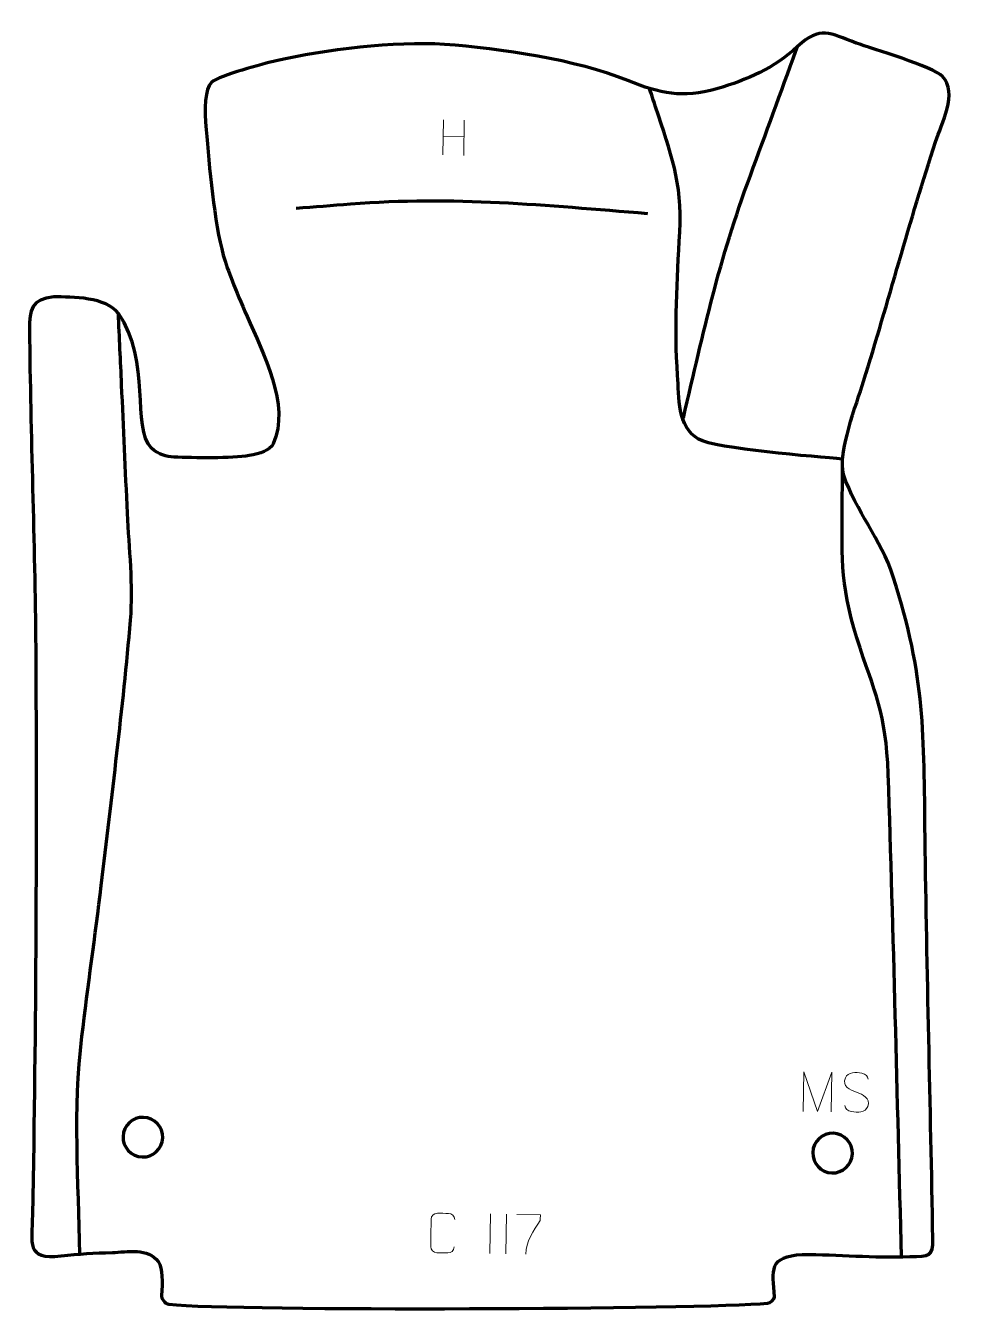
# Model space of a CAD drawing. Header units: millimetres. Extents: x 951 to 1539, y -76 to 735.
import ezdxf

# ---------------------------------------------------------------- set-up
doc = ezdxf.new("R2010")
doc.units = ezdxf.units.MM
doc.header["$MEASUREMENT"] = 0
doc.layers.add('layer 2', color=7, linetype='Continuous')
doc.layers.add('layer 3', color=7, linetype='Continuous')

msp = doc.modelspace()

# ---------------------------------------------------------------- linework, layer by layer
at = {"layer": 'layer 2', "color": 140, "lineweight": 158}
for points, knots in [([(1365.3417, 487.3492), (1378.4656, 543.4943), (1387.5495, 586.2922), (1407.6281, 640.4961), (1407.6281, 640.4961), (1417.2029, 666.7021), (1426.7804, 692.9072), (1436.3564, 719.1127), (1436.3564, 719.1127), (1436.3564, 719.1127), (1437.3824, 721.9204), (1437.3824, 721.9204)], [0, 0, 0, 0, 0.25, 0.25, 0.25, 0.25, 0.5, 0.5, 0.5, 0.5, 1, 1, 1, 1]), ([(1465.7743, 461.4399), (1449.0511, 463.112), (1385.7552, 467.7784), (1374.8225, 474.0928), (1374.8225, 474.0928), (1361.48, 481.7989), (1362.6675, 500.6178), (1361.6888, 514.2519), (1361.6888, 514.2519), (1359.5148, 544.5398), (1361.455, 574.3826), (1363.0577, 604.6205), (1363.0577, 604.6205), (1364.6855, 637.1886), (1357.4958, 653.7612), (1347.7792, 683.7403), (1347.7792, 683.7403), (1346.5268, 687.6195), (1345.2634, 691.4935), (1343.9865, 695.3646)], [0, 0, 0, 0, 0.16666667, 0.16666667, 0.16666667, 0.16666667, 0.33333333, 0.33333333, 0.33333333, 0.33333333, 0.5, 0.5, 0.5, 0.5, 0.66666667, 0.66666667, 0.66666667, 0.66666667, 1, 1, 1, 1]), ([(1342.9142, 616.3202), (1278.2622, 621.4666), (1220.6703, 627.4717), (1155.4086, 622.2928), (1155.4086, 622.2928), (1143.9933, 621.387), (1132.5732, 620.5379), (1121.1554, 619.6642)], [0, 0, 0, 0, 0.33333333, 0.33333333, 0.33333333, 0.33333333, 1, 1, 1, 1]), ([(984.7269, -40.1369), (984.0086, 6.3562), (980.4311, 50.5994), (986.0343, 97.0872), (986.0343, 97.0872), (989.8917, 128.8886), (994.4611, 160.5327), (998.2601, 192.4148), (998.2601, 192.4148), (1004.8504, 248.0109), (1011.9125, 304.0757), (1016.7324, 359.8294), (1016.7324, 359.8294), (1018.6278, 381.7557), (1015.8424, 405.3059), (1014.7954, 427.3541), (1014.7954, 427.3541), (1013.5669, 454.368), (1012.3371, 481.3819), (1011.1079, 508.3957), (1011.1079, 508.3957), (1010.4251, 523.4033), (1009.7422, 538.4109), (1009.0594, 553.4185)], [0, 0, 0, 0, 0.14285714, 0.14285714, 0.14285714, 0.14285714, 0.28571429, 0.28571429, 0.28571429, 0.28571429, 0.42857143, 0.42857143, 0.42857143, 0.42857143, 0.57142857, 0.57142857, 0.57142857, 0.57142857, 0.71428571, 0.71428571, 0.71428571, 0.71428571, 1, 1, 1, 1]), ([(1502.9533, -41.9035), (1500.1407, 59.6193), (1497.9594, 161.1576), (1494.497, 262.6619), (1494.497, 262.6619), (1493.1437, 302.2493), (1486.1402, 312.8436), (1474.7147, 348.7722), (1474.7147, 348.7722), (1463.758, 383.4703), (1465.4083, 402.8167), (1465.5646, 438.175), (1465.5646, 438.175), (1465.5646, 438.175), (1465.5728, 440.0335), (1465.5728, 440.0335), (1465.5728, 440.0335), (1465.5925, 445.5214), (1465.6097, 451.0092), (1465.6232, 456.497), (1465.6232, 456.497), (1465.6232, 456.497), (1465.6263, 457.9943), (1465.6263, 457.9943)], [0, 0, 0, 0, 0.14285714, 0.14285714, 0.14285714, 0.14285714, 0.28571429, 0.28571429, 0.28571429, 0.28571429, 0.42857143, 0.42857143, 0.42857143, 0.42857143, 0.57142857, 0.57142857, 0.57142857, 0.57142857, 0.71428571, 0.71428571, 0.71428571, 0.71428571, 1, 1, 1, 1])]:
    msp.add_open_spline(points, degree=3, knots=knots, dxfattribs=at)
at = {"layer": 'layer 2', "color": 142, "lineweight": 200}
for points in [[(1024.0256, 21.1317), (1017.1272, 21.4005), (1011.7529, 27.2106), (1012.0217, 34.1089), (1012.0217, 34.1089), (1012.2904, 41.0072), (1018.1005, 46.3815), (1024.9988, 46.1128), (1024.9988, 46.1128), (1031.8971, 45.844), (1037.2715, 40.0339), (1037.0027, 33.1356), (1037.0027, 33.1356), (1036.734, 26.2373), (1030.9239, 20.863), (1024.0256, 21.1317)], [(1458.9386, 11.0714), (1452.0403, 11.3401), (1446.6659, 17.1502), (1446.9347, 24.0485), (1446.9347, 24.0485), (1447.2035, 30.9468), (1453.0135, 36.3212), (1459.9119, 36.0524), (1459.9119, 36.0524), (1466.8102, 35.7836), (1472.1845, 29.9735), (1471.9158, 23.0753), (1471.9158, 23.0753), (1471.647, 16.177), (1465.8369, 10.8026), (1458.9386, 11.0714)]]:
    msp.add_open_spline(points, degree=3, knots=[0, 0, 0, 0, 0.2, 0.2, 0.2, 0.2, 0.4, 0.4, 0.4, 0.4, 0.6, 0.6, 0.6, 0.6, 1, 1, 1, 1], dxfattribs=at)
at = {"layer": 'layer 3', "color": 242, "lineweight": 158}
msp.add_open_spline([(1036.1677, -66.2237), (1036.9462, -58.0327), (1037.0686, -49.3738), (1034.2482, -44.8636), (1034.2482, -44.8636), (1027.6955, -35.943), (1014.8169, -38.878), (1005.2749, -39.1303), (1005.2749, -39.1303), (993.7455, -39.4352), (984.3935, -39.9785), (972.9049, -41.2624), (972.9049, -41.2624), (950.6463, -43.7499), (954.5611, -33.6052), (954.9064, -15.3796), (954.9064, -15.3796), (957.1628, 103.7102), (957.5875, 223.2037), (956.935, 342.3151), (956.935, 342.3151), (956.4468, 409.3981), (953.5959, 476.4498), (953.0216, 543.4804), (953.0216, 543.4804), (952.9747, 555.5466), (954.3733, 562.5875), (968.283, 563.7798), (968.283, 563.7798), (979.8569, 563.9132), (1001.6872, 563.6698), (1009.0594, 553.4185), (1009.0594, 553.4185), (1030.2505, 522.9485), (1017.2452, 481.6856), (1029.8817, 468.4045), (1029.8817, 468.4045), (1034.5704, 464.3094), (1039.1741, 463.0693), (1044.1518, 462.7863), (1044.1518, 462.7863), (1056.5236, 462.0832), (1080.6651, 461.9143), (1091.581, 463.7459), (1091.581, 463.7459), (1098.4506, 464.8987), (1104.6782, 466.8565), (1106.6823, 471.1767), (1106.6823, 471.1767), (1117.8582, 495.2679), (1099.8248, 528.793), (1090.2764, 551.4707), (1090.2764, 551.4707), (1082.6315, 569.0286), (1078.1632, 579.8739), (1075.2334, 590.1831), (1075.2334, 590.1831), (1069.6026, 609.9952), (1066.2619, 647.121), (1064.4113, 669.2745), (1064.4113, 669.2745), (1063.3212, 682.3239), (1063.448, 695.2563), (1067.8429, 699.1819), (1067.8429, 699.1819), (1072.9755, 703.7663), (1100.5696, 710.8122), (1108.6014, 712.8187), (1108.6014, 712.8187), (1139.2743, 719.8125), (1183.1479, 725.0343), (1214.6196, 723.1749), (1214.6196, 723.1749), (1249.8948, 720.4701), (1297.7251, 713.6501), (1330.3133, 700.3181), (1330.3133, 700.3181), (1351.186, 691.9201), (1364.2021, 689.2068), (1386.4924, 695.0066), (1386.4924, 695.0066), (1405.8743, 701.1258), (1422.354, 707.8306), (1437.3824, 721.9204), (1437.3824, 721.9204), (1451.7327, 734.9363), (1457.4701, 730.2894), (1474.3454, 723.9813), (1474.3454, 723.9813), (1484.818, 720.3412), (1522.7113, 709.0295), (1528.7103, 702.8905), (1528.7103, 702.8905), (1538.6832, 692.685), (1528.0672, 672.7825), (1524.2888, 661.7164), (1524.2888, 661.7164), (1508.1953, 611.792), (1494.4457, 560.7477), (1479.0233, 510.4847), (1479.0233, 510.4847), (1474.4821, 496.1117), (1462.7459, 465.8375), (1466.2797, 451.7658), (1466.2797, 451.7658), (1474.2044, 428.2821), (1489.7283, 411.5124), (1497.729, 387.2413), (1497.729, 387.2413), (1518.0762, 323.331), (1516.9042, 288.2563), (1517.7725, 222.7958), (1517.7725, 222.7958), (1518.9257, 138.3125), (1521.1306, 53.9093), (1522.6732, -30.5527), (1522.6732, -30.5527), (1522.8824, -42.0119), (1520.519, -41.2097), (1508.1295, -41.7701), (1508.1295, -41.7701), (1485.0569, -42.5799), (1463.1082, -40.3635), (1440.4088, -40.3397), (1440.4088, -40.3397), (1418.9073, -41.5786), (1421.5353, -50.1973), (1422.8271, -67.0762), (1422.8271, -67.0762), (1422.9504, -68.6859), (1420.3677, -70.9139), (1418.3205, -71.106), (1418.3205, -71.106), (1377.4514, -74.9398), (1083.8699, -76.2398), (1040.9223, -71.8429), (1040.9223, -71.8429), (1038.2733, -71.5718), (1036.0157, -67.8232), (1036.1677, -66.2237)], degree=3, knots=[0, 0, 0, 0, 0.02777778, 0.02777778, 0.02777778, 0.02777778, 0.05555556, 0.05555556, 0.05555556, 0.05555556, 0.08333333, 0.08333333, 0.08333333, 0.08333333, 0.11111111, 0.11111111, 0.11111111, 0.11111111, 0.13888889, 0.13888889, 0.13888889, 0.13888889, 0.16666667, 0.16666667, 0.16666667, 0.16666667, 0.19444444, 0.19444444, 0.19444444, 0.19444444, 0.22222222, 0.22222222, 0.22222222, 0.22222222, 0.25, 0.25, 0.25, 0.25, 0.27777778, 0.27777778, 0.27777778, 0.27777778, 0.30555556, 0.30555556, 0.30555556, 0.30555556, 0.33333333, 0.33333333, 0.33333333, 0.33333333, 0.36111111, 0.36111111, 0.36111111, 0.36111111, 0.38888889, 0.38888889, 0.38888889, 0.38888889, 0.41666667, 0.41666667, 0.41666667, 0.41666667, 0.44444444, 0.44444444, 0.44444444, 0.44444444, 0.47222222, 0.47222222, 0.47222222, 0.47222222, 0.5, 0.5, 0.5, 0.5, 0.52777778, 0.52777778, 0.52777778, 0.52777778, 0.55555556, 0.55555556, 0.55555556, 0.55555556, 0.58333333, 0.58333333, 0.58333333, 0.58333333, 0.61111111, 0.61111111, 0.61111111, 0.61111111, 0.63888889, 0.63888889, 0.63888889, 0.63888889, 0.66666667, 0.66666667, 0.66666667, 0.66666667, 0.69444444, 0.69444444, 0.69444444, 0.69444444, 0.72222222, 0.72222222, 0.72222222, 0.72222222, 0.75, 0.75, 0.75, 0.75, 0.77777778, 0.77777778, 0.77777778, 0.77777778, 0.80555556, 0.80555556, 0.80555556, 0.80555556, 0.83333333, 0.83333333, 0.83333333, 0.83333333, 0.86111111, 0.86111111, 0.86111111, 0.86111111, 0.88888889, 0.88888889, 0.88888889, 0.88888889, 0.91666667, 0.91666667, 0.91666667, 0.91666667, 0.94444444, 0.94444444, 0.94444444, 0.94444444, 1, 1, 1, 1], dxfattribs=at)
at = {"layer": 'layer 3', "color": 250, "lineweight": 9}
for points in [[(1214.0228, 675.5982), (1214.0228, 675.5982), (1213.7046, 653.4078), (1213.7046, 653.4078)], [(1227.1372, 675.4101), (1227.1372, 675.4101), (1226.8166, 653.0621), (1226.8166, 653.0621)], [(1213.8877, 664.9567), (1213.8877, 664.9567), (1226.9846, 664.7688), (1226.9846, 664.7688)], [(1243.7579, -14.843), (1243.7579, -14.843), (1243.3997, -39.8145), (1243.3997, -39.8145)], [(1253.7568, -14.9864), (1253.7568, -14.9864), (1253.3987, -39.9579), (1253.3987, -39.9579)]]:
    msp.add_open_spline(points, degree=3, dxfattribs=at)
for points, knots in [([(1440.9375, 49.9083), (1440.9375, 49.9083), (1441.2955, 74.8637), (1441.2955, 74.8637), (1441.2955, 74.8637), (1441.2955, 74.8637), (1449.8618, 49.7803), (1449.8618, 49.7803), (1449.8618, 49.7803), (1449.8618, 49.7803), (1458.9787, 74.6095), (1458.9787, 74.6095), (1458.9787, 74.6095), (1458.9787, 74.6095), (1458.6208, 49.6547), (1458.6208, 49.6547)], [0, 0, 0, 0, 0.2, 0.2, 0.2, 0.2, 0.4, 0.4, 0.4, 0.4, 0.6, 0.6, 0.6, 0.6, 1, 1, 1, 1]), ([(1474.5078, 62.0781), (1470.281, 63.6092), (1465.3991, 65.4752), (1467.4832, 70.9662), (1467.4832, 70.9662), (1469.0459, 75.0841), (1474.2535, 74.6208), (1477.848, 73.9681), (1477.848, 73.9681), (1480.7015, 73.45), (1481.5487, 72.2245), (1481.8294, 70.1362)], [0, 0, 0, 0, 0.25, 0.25, 0.25, 0.25, 0.5, 0.5, 0.5, 0.5, 1, 1, 1, 1]), ([(1474.5078, 62.0779), (1478.5023, 60.3738), (1483.5042, 58.4135), (1481.5935, 53.0801), (1481.5935, 53.0801), (1480.0727, 48.8351), (1475.1661, 49.1622), (1471.4483, 49.7703), (1471.4483, 49.7703), (1468.7044, 50.2195), (1467.5011, 51.4504), (1467.1534, 53.5677)], [0, 0, 0, 0, 0.25, 0.25, 0.25, 0.25, 0.5, 0.5, 0.5, 0.5, 1, 1, 1, 1]), ([(1220.8799, -35.6631), (1220.7068, -37.9842), (1219.0086, -39.4396), (1216.8609, -39.4196), (1216.8609, -39.4196), (1214.5293, -39.3858), (1212.1976, -39.3523), (1209.8664, -39.3193), (1209.8664, -39.3193), (1207.94, -39.397), (1205.9951, -37.4844), (1206.0353, -35.4675), (1206.0353, -35.4675), (1206.1184, -29.6981), (1206.2011, -23.929), (1206.2835, -18.1603), (1206.2835, -18.1603), (1206.3184, -16.0224), (1208.0896, -14.3284), (1210.2415, -14.3728), (1210.2415, -14.3728), (1212.567, -14.4061), (1214.8929, -14.4395), (1217.2187, -14.4728), (1217.2187, -14.4728), (1219.1657, -14.4653), (1221.1355, -15.9852), (1221.1272, -18.423)], [0, 0, 0, 0, 0.125, 0.125, 0.125, 0.125, 0.25, 0.25, 0.25, 0.25, 0.375, 0.375, 0.375, 0.375, 0.5, 0.5, 0.5, 0.5, 0.625, 0.625, 0.625, 0.625, 0.75, 0.75, 0.75, 0.75, 1, 1, 1, 1]), ([(1260.3479, -15.0887), (1260.3479, -15.0887), (1275.1625, -15.3012), (1275.1625, -15.3012), (1275.1625, -15.3012), (1275.1443, -16.5506), (1275.1263, -17.8001), (1275.1087, -19.0498), (1275.1087, -19.0498), (1271.0287, -24.9889), (1266.0017, -32.7513), (1265.8959, -40.1293)], [0, 0, 0, 0, 0.25, 0.25, 0.25, 0.25, 0.5, 0.5, 0.5, 0.5, 1, 1, 1, 1])]:
    msp.add_open_spline(points, degree=3, knots=knots, dxfattribs=at)

doc.saveas('drawing.dxf')
